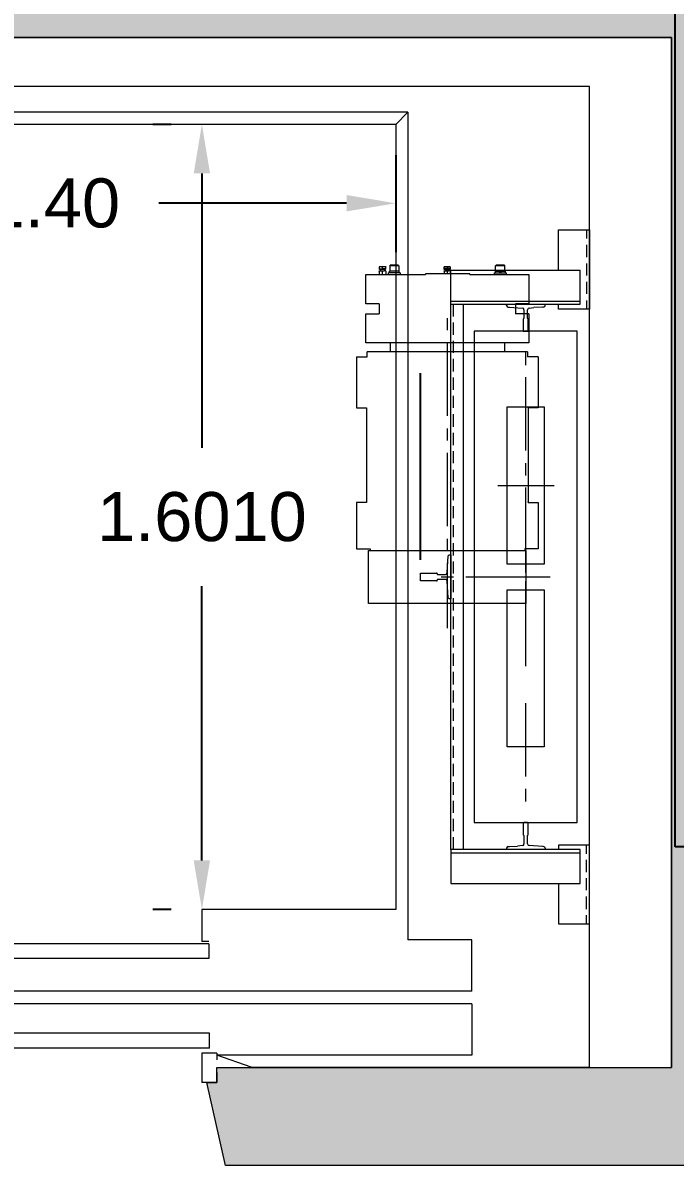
# Model space of a CAD drawing. Header units: metres. Extents: x -598 to 357, y -242 to 574.
# Drawn here: x -294.208 to -292.879, y 193.725 to 196.058 of the extents above; entities that cross this region are included whole.
import ezdxf

# ---------------------------------------------------------------- set-up
doc = ezdxf.new("R2010")
doc.units = ezdxf.units.M
doc.header["$PDMODE"] = 3
doc.layers.add('Muro Mamspoteria', color=5, linetype='Continuous', lineweight=9)
for name, color, linetype in [('xref_Nivel TIPICO$0$H-hatch mamposteria', 8, 'Continuous'), ('xref_Nivel TIPICO$0$X-XREF', 7, 'Continuous'), ('ZXREF_ELEVADORES$0$E-Elevador', 1, 'Continuous'), ('ZXREF_GRADAS_Nx$0$GRADAS', 1, 'Continuous')]:
    doc.layers.add(name, color=color, linetype=linetype)
doc.styles.add('ZXREF_ELEVADORES$0$Standard', font='arial.ttf')
doc.dimstyles.new('ZXREF_ELEVADORES$0$Standard', dxfattribs={"dimtxt": 0.1, "dimasz": 0.1, "dimexe": 0.1, "dimexo": 0.0625, "dimgap": 0.09, "dimtad": 0, "dimtih": 1, "dimtoh": 1, "dimdec": 4, "dimzin": 0, "dimdsep": 46, "dimtxsty": 'ZXREF_ELEVADORES$0$Standard', "dimcen": 0.09, "dimclrd": 1, "dimclre": 1, "dimclrt": 1, "dimadec": 0, "dimazin": 0, "dimtfac": 1, "dimtdec": 4, "dimtofl": 0, "dimtmove": 0, "dimatfit": 3, "dimfxl": 1, "dimtolj": 1, "dimtzin": 0, "dimarcsym": 0})

# ---------------------------------------------------------------- blocks, each defined once
blk = doc.blocks.new('ZXREF_GRADAS_Nx')
at = {"layer": 'ZXREF_GRADAS_Nx$0$GRADAS'}
for p, q in [((54.8825, 57.8037), (57.5823, 57.8037)), ((57.5823, 57.8037), (57.5823, 54.2137))]:
    blk.add_line(p, q, dxfattribs=at)
blk = doc.blocks.new('*D248')
at = {"layer": 'Defpoints', "color": 0, "transparency": 16777216}
for p in [(-182.3902, 289.0905), (-180.9949, 289.0905), (-182.3902, 288.9296)]:
    blk.add_point(p, dxfattribs=at)
at = {"layer": 'ZXREF_ELEVADORES$0$E-Elevador', "color": 1, "lineweight": -2, "transparency": 16777216}
for p, q in [((-182.3902, 289.028), (-182.3902, 288.8296)), ((-180.9949, 289.028), (-180.9949, 288.8296)), ((-182.2902, 288.9296), (-181.9075, 288.9296)), ((-181.0949, 288.9296), (-181.4775, 288.9296))]:
    blk.add_line(p, q, dxfattribs=at)
at = {"layer": 'ZXREF_ELEVADORES$0$E-Elevador', "color": 1, "transparency": 16777216}
for points in [[(-182.2902, 288.9463), (-182.2902, 288.913), (-182.3902, 288.9296)], [(-181.0949, 288.9463), (-181.0949, 288.913), (-180.9949, 288.9296)]]:
    blk.add_solid(points, dxfattribs=at)
at = {"layer": 'ZXREF_ELEVADORES$0$E-Elevador', "color": 1, "transparency": 16777216, "insert": (-181.6925, 288.9296), "char_height": 0.1, "attachment_point": 5, "style": 'ZXREF_ELEVADORES$0$Standard'}
blk.add_mtext('\\A1;1.40', dxfattribs=at)
blk = doc.blocks.new('*D249')
at = {"layer": 'Defpoints', "color": 0, "transparency": 16777216}
for p in [(-181.3899, 289.0905), (-181.3899, 289.0905), (-181.3899, 287.4895)]:
    blk.add_point(p, dxfattribs=at)
at = {"layer": 'ZXREF_ELEVADORES$0$E-Elevador', "color": 1, "lineweight": -2, "transparency": 16777216}
for p, q in [((-181.4524, 289.0905), (-181.4899, 289.0905)), ((-181.3899, 288.9905), (-181.3899, 288.4311)), ((-181.3899, 287.5895), (-181.3899, 288.149)), ((-181.4524, 287.4895), (-181.4899, 287.4895))]:
    blk.add_line(p, q, dxfattribs=at)
at = {"layer": 'ZXREF_ELEVADORES$0$E-Elevador', "color": 1, "transparency": 16777216}
for points in [[(-181.4066, 288.9905), (-181.3733, 288.9905), (-181.3899, 289.0905)], [(-181.4066, 287.5895), (-181.3733, 287.5895), (-181.3899, 287.4895)]]:
    blk.add_solid(points, dxfattribs=at)
at = {"layer": 'ZXREF_ELEVADORES$0$E-Elevador', "color": 1, "transparency": 16777216, "insert": (-181.3899, 288.29), "char_height": 0.1, "attachment_point": 5, "style": 'ZXREF_ELEVADORES$0$Standard'}
blk.add_mtext('\\A1;1.6010', dxfattribs=at)
blk = doc.blocks.new('ELEVADOR 01')
at = {"layer": 'ZXREF_ELEVADORES$0$E-Elevador', "color": 8, "linetype": 'Continuous', "lineweight": 20}
blk.add_lwpolyline([(-182.83574, 287.16745), (-182.83574, 289.26745), (-180.43314, 289.26745), (-180.43314, 287.16745)], dxfattribs=at)
at = {"layer": 'ZXREF_ELEVADORES$0$E-Elevador', "linetype": 'Continuous', "lineweight": 20}
for points in [[(-181.28975, 287.16785), (-180.60023, 287.16785), (-180.60023, 289.16785), (-182.60023, 289.16785)], [(-180.97026, 289.11511), (-182.42049, 289.11511)], [(-180.97026, 289.11511), (-180.99487, 289.0905), (-180.99487, 287.48954)], [(-180.97026, 289.11511), (-180.97026, 287.42757)], [(-180.99487, 289.0905), (-182.39588, 289.0905)], [(-180.66307, 288.79342), (-180.66307, 288.8756)], [(-180.60023, 288.8756), (-180.60023, 288.71344), (-180.66307, 288.71344)], [(-180.66307, 288.8756), (-180.60023, 288.8756), (-180.60023, 288.8756)], [(-180.88237, 288.72355), (-180.88237, 288.79342), (-180.61913, 288.79342)], [(-180.88237, 288.72355), (-180.61913, 288.72355), (-180.61913, 288.79342)], [(-180.76899, 288.72135), (-180.76899, 288.72355), (-180.69032, 288.72355)], [(-180.76899, 288.72135), (-180.76767, 288.71916), (-180.76547, 288.71784)], [(-180.76547, 288.71784), (-180.76327, 288.71784)], [(-180.76327, 288.71784), (-180.73734, 288.71564), (-180.73734, 288.71564)], [(-180.73383, 288.71212), (-180.73383, 288.71476), (-180.73734, 288.71564)], [(-180.73383, 288.71212), (-180.73383, 288.69542)], [(-180.72284, 288.71564), (-180.72504, 288.71476), (-180.72636, 288.71212)], [(-180.72636, 288.69542), (-180.72636, 288.71212)], [(-180.72284, 288.71564), (-180.71361, 288.71696)], [(-180.69472, 288.71784), (-180.6956, 288.71784), (-180.71361, 288.71696)], [(-180.69472, 288.71784), (-180.6912, 288.71916), (-180.69032, 288.72135)], [(-180.69032, 288.72135), (-180.69032, 288.72355), (-180.69032, 288.72355)], [(-180.66307, 288.71344), (-180.66307, 288.72355)], [(-180.73515, 288.69411), (-180.73383, 288.69411), (-180.73383, 288.69542)], [(-180.73515, 288.69411), (-180.73515, 288.66862), (-180.72504, 288.66862), (-180.72504, 288.69411)], [(-180.72636, 288.69542), (-180.72636, 288.69411), (-180.72504, 288.69411)], [(-180.91049, 288.17466), (-180.91049, 288.17334), (-180.90961, 288.17246), (-180.89379, 288.17246), (-180.8916, 288.17334), (-180.89028, 288.17686), (-180.88808, 288.2107)], [(-180.88588, 288.21289), (-180.8872, 288.21157), (-180.88808, 288.2107)], [(-180.88588, 288.21289), (-180.88237, 288.21289), (-180.88237, 288.1228), (-180.88588, 288.1228)], [(-180.91181, 288.15972), (-180.94433, 288.15972), (-180.94433, 288.17554), (-180.91181, 288.17554)], [(-180.91049, 288.17466), (-180.91049, 288.17554), (-180.91181, 288.17554)], [(-180.91181, 288.15972), (-180.91049, 288.15972), (-180.91049, 288.16104)], [(-180.88808, 288.125), (-180.89028, 288.15884), (-180.8916, 288.16235), (-180.91049, 288.16235), (-180.91049, 288.16104)], [(-180.88808, 288.125), (-180.8872, 288.12412), (-180.88588, 288.1228)], [(-180.72504, 287.64115), (-180.72504, 287.6662), (-180.72636, 287.66708), (-180.73383, 287.66708), (-180.73515, 287.6662), (-180.73515, 287.64115)], [(-180.73383, 287.64027), (-180.73383, 287.64115), (-180.73515, 287.64115)], [(-180.73383, 287.64027), (-180.73383, 287.62313)], [(-180.72504, 287.64115), (-180.72636, 287.64115), (-180.72636, 287.64027)], [(-180.72636, 287.62313), (-180.72636, 287.64027)], [(-180.88237, 287.61215), (-180.88237, 287.54227), (-180.61913, 287.54227)], [(-180.61913, 287.61215), (-180.88237, 287.61215), (-180.88237, 287.61215)], [(-180.76547, 287.61786), (-180.76767, 287.61654), (-180.76899, 287.61434)], [(-180.76899, 287.61434), (-180.76899, 287.61215), (-180.76899, 287.61215)], [(-180.69032, 287.61434), (-180.69032, 287.61215), (-180.76899, 287.61215)], [(-180.76547, 287.61786), (-180.76327, 287.61786), (-180.74657, 287.61874)], [(-180.73734, 287.62006), (-180.74657, 287.61874)], [(-180.73734, 287.62006), (-180.73383, 287.62093), (-180.73383, 287.62313)], [(-180.72636, 287.62313), (-180.72504, 287.62093), (-180.72284, 287.62006)], [(-180.6956, 287.61786), (-180.72284, 287.62006), (-180.72284, 287.62006)], [(-180.69472, 287.61786), (-180.6956, 287.61786)], [(-180.69032, 287.61434), (-180.6912, 287.61654), (-180.69472, 287.61786)], [(-180.66307, 287.62093), (-180.66307, 287.61215), (-180.66307, 287.61215)], [(-180.66307, 287.46009), (-180.60023, 287.46009), (-180.60023, 287.62093), (-180.66307, 287.62093)], [(-180.61913, 287.54227), (-180.61913, 287.61215)], [(-180.66307, 287.54227), (-180.66307, 287.46009)], [(-181.38995, 287.48954), (-181.38995, 287.42406)], [(-180.99487, 287.48954), (-181.38995, 287.48954)], [(-181.37545, 287.42406), (-181.38995, 287.42406)], [(-180.83974, 287.32298), (-180.83974, 287.42757), (-180.97026, 287.42757)], [(-181.37545, 287.41966), (-181.90983, 287.41966)], [(-181.37545, 287.41966), (-181.37545, 287.38934)], [(-181.37545, 287.38934), (-181.90983, 287.38934)], [(-180.83974, 287.32298), (-182.42049, 287.32298)], [(-180.83974, 287.29705), (-182.46312, 287.29705)], [(-180.83974, 287.29705), (-180.83974, 287.19246), (-181.35963, 287.19246)], [(-181.37413, 287.23728), (-181.905, 287.23728)], [(-181.37413, 287.20696), (-181.37413, 287.23728), (-181.37413, 287.23728)], [(-181.37413, 287.20696), (-181.905, 287.20696)], [(-181.35963, 287.19685), (-181.38995, 287.19685), (-181.38995, 287.19685)], [(-181.38995, 287.19685), (-181.38995, 287.13709)], [(-181.35963, 287.19685), (-181.35963, 287.18323)], [(-181.28975, 287.16785), (-181.35963, 287.19246)], [(-181.35963, 287.1573), (-181.35963, 287.13709), (-181.38995, 287.13709)]]:
    blk.add_lwpolyline(points, dxfattribs=at)
at = {"layer": 'ZXREF_ELEVADORES$0$E-Elevador', "linetype": 'Continuous', "lineweight": 5}
for points in [[(-180.60594, 288.8756), (-180.60594, 288.85759)], [(-180.60594, 288.84484), (-180.60594, 288.81935)], [(-181.01509, 288.80002), (-181.02871, 288.80002), (-181.02871, 288.80002)], [(-181.01509, 288.79562), (-181.01509, 288.80002), (-181.02212, 288.79914)], [(-181.01509, 288.80002), (-181.01509, 288.80133)], [(-181.0063, 288.79123), (-181.0063, 288.80353), (-181.0063, 288.80353)], [(-180.9896, 288.80353), (-181.0063, 288.80353)], [(-180.98828, 288.80221), (-181.0063, 288.80221)], [(-180.9896, 288.80353), (-180.98828, 288.80221)], [(-180.98828, 288.80221), (-180.98828, 288.79123)], [(-180.89599, 288.79562), (-180.89599, 288.80002), (-180.89599, 288.80002)], [(-180.8894, 288.79914), (-180.8894, 288.79562), (-180.89599, 288.79562)], [(-180.88369, 288.80002), (-180.88369, 288.79562), (-180.8894, 288.79562)], [(-180.7914, 288.79123), (-180.7914, 288.80221), (-180.79008, 288.80353)], [(-180.77338, 288.80221), (-180.7914, 288.80221)], [(-180.77338, 288.80353), (-180.79008, 288.80353)], [(-180.77338, 288.80353), (-180.77338, 288.80221)], [(-180.77338, 288.80221), (-180.77338, 288.79123)], [(-180.60594, 288.80661), (-180.60594, 288.782)], [(-181.05596, 288.72487), (-181.05596, 288.7842)], [(-181.05596, 288.7842), (-180.93422, 288.7842)], [(-181.02212, 288.79123), (-181.02519, 288.79211), (-181.02871, 288.79123), (-181.02871, 288.7842)], [(-181.02871, 288.79123), (-181.02871, 288.79211), (-181.02519, 288.79211)], [(-181.02783, 288.7943), (-181.02783, 288.79562)], [(-181.0164, 288.7943), (-181.02783, 288.7943)], [(-181.02651, 288.7943), (-181.02651, 288.79562)], [(-181.02519, 288.79211), (-181.02519, 288.7943)], [(-181.01772, 288.7943), (-181.02519, 288.7943)], [(-181.02519, 288.79211), (-181.0186, 288.79211)], [(-181.01509, 288.79562), (-181.02212, 288.79562), (-181.02212, 288.79562)], [(-181.01509, 288.79123), (-181.0186, 288.79211), (-181.02212, 288.79123)], [(-181.02212, 288.7842), (-181.02212, 288.79123), (-181.02212, 288.79123)], [(-181.01509, 288.79123), (-181.01509, 288.79211), (-181.0186, 288.79211)], [(-181.01772, 288.7943), (-181.01772, 288.79562)], [(-181.01772, 288.7943), (-181.01772, 288.79211)], [(-181.01509, 288.79562), (-181.0164, 288.7943)], [(-181.01509, 288.79123), (-181.01509, 288.7842)], [(-181.00981, 288.7842), (-181.00981, 288.78771)], [(-180.98608, 288.78771), (-181.00981, 288.78771)], [(-181.00761, 288.78771), (-181.00761, 288.79123)], [(-181.00761, 288.78991), (-181.00761, 288.79123), (-181.00761, 288.78771)], [(-180.98828, 288.79123), (-181.00761, 288.79123), (-181.00761, 288.79123)], [(-180.98828, 288.79123), (-180.98828, 288.78771)], [(-180.98608, 288.78771), (-180.98608, 288.7842)], [(-180.93422, 288.78551), (-180.93422, 288.7842)], [(-180.84413, 288.7842), (-180.84413, 288.78551), (-180.93422, 288.78551)], [(-180.89599, 288.7943), (-180.89599, 288.79562)], [(-180.88369, 288.7943), (-180.89599, 288.7943)], [(-180.8894, 288.79123), (-180.89248, 288.79211), (-180.89599, 288.79123), (-180.89599, 288.78551)], [(-180.89599, 288.79123), (-180.89599, 288.79211), (-180.89248, 288.79211)], [(-180.89379, 288.79211), (-180.89379, 288.7943)], [(-180.89379, 288.7943), (-180.88588, 288.7943), (-180.88588, 288.7943)], [(-180.89248, 288.79211), (-180.8872, 288.79211)], [(-180.88369, 288.79123), (-180.8872, 288.79211), (-180.8894, 288.79123)], [(-180.8894, 288.78551), (-180.8894, 288.79123), (-180.8894, 288.79123)], [(-180.88369, 288.79123), (-180.88369, 288.79211), (-180.8872, 288.79211)], [(-180.88588, 288.7943), (-180.88588, 288.79562)], [(-180.88588, 288.7943), (-180.88588, 288.79211)], [(-180.88369, 288.79562), (-180.88369, 288.7943)], [(-180.88369, 288.79123), (-180.88369, 288.78551)], [(-180.84413, 288.7842), (-180.72372, 288.7842)], [(-180.7936, 288.7842), (-180.7936, 288.78771)], [(-180.7936, 288.78771), (-180.76986, 288.78771), (-180.76986, 288.78771)], [(-180.7914, 288.78771), (-180.7914, 288.79123)], [(-180.7914, 288.79123), (-180.78261, 288.79123)], [(-180.78261, 288.79123), (-180.78261, 288.78991), (-180.78349, 288.78859), (-180.78349, 288.78771)], [(-180.77997, 288.79123), (-180.78261, 288.79123)], [(-180.78261, 288.78771), (-180.78129, 288.78859), (-180.77997, 288.78991), (-180.77997, 288.79123)], [(-180.77997, 288.79123), (-180.77206, 288.79123)], [(-180.77206, 288.79123), (-180.77206, 288.78771)], [(-180.76986, 288.78771), (-180.76986, 288.7842)], [(-180.72372, 288.7842), (-180.72372, 288.72487)], [(-180.60594, 288.76969), (-180.60594, 288.74508)], [(-180.88237, 288.73014), (-180.61913, 288.73014)], [(-180.60594, 288.73146), (-180.60594, 288.71344), (-180.60594, 288.71344)], [(-181.02871, 288.72487), (-181.05596, 288.72487)], [(-181.02871, 288.72487), (-181.02871, 288.70421)], [(-180.87797, 288.72355), (-180.87797, 288.69894)], [(-180.75097, 288.72487), (-180.75097, 288.70421)], [(-180.72372, 288.72487), (-180.75097, 288.72487)], [(-181.05596, 288.64489), (-181.05596, 288.70421)], [(-181.05596, 288.70421), (-181.02871, 288.70421)], [(-180.8894, 288.67081), (-180.8894, 288.69542)], [(-180.87797, 288.68663), (-180.87797, 288.66159)], [(-180.72372, 288.70421), (-180.75097, 288.70421)], [(-180.72372, 288.70421), (-180.72372, 288.64489)], [(-180.72372, 288.64489), (-181.05596, 288.64489)], [(-181.0063, 288.64489), (-181.0063, 288.62687)], [(-180.8894, 288.49635), (-180.8894, 288.64576)], [(-180.87797, 288.64928), (-180.87797, 288.62467)], [(-180.77338, 288.64489), (-180.77338, 288.62687)], [(-181.07485, 288.61676), (-181.07485, 288.51217), (-181.05464, 288.51217)], [(-181.07485, 288.61676), (-181.05332, 288.61676)], [(-181.05332, 288.61676), (-181.05332, 288.62687)], [(-180.72636, 288.62687), (-181.05332, 288.62687)], [(-180.87797, 288.61237), (-180.87797, 288.58644)], [(-180.72943, 288.59962), (-180.72943, 288.62555)], [(-180.72636, 288.62687), (-180.72636, 288.61676)], [(-180.70482, 288.61676), (-180.72636, 288.61676), (-180.72636, 288.61676)], [(-180.70482, 288.61676), (-180.70482, 288.51217), (-180.72504, 288.51217)], [(-180.87797, 288.57413), (-180.87797, 288.54908)], [(-180.72943, 288.42559), (-180.72943, 288.57501)], [(-180.87797, 288.53678), (-180.87797, 288.51217)], [(-181.05464, 288.51217), (-181.05464, 288.50645)], [(-181.05464, 288.51217), (-181.05464, 288.31968)], [(-180.87797, 288.49986), (-180.87797, 288.47393)], [(-180.72504, 288.51217), (-180.72504, 288.51305)], [(-180.72504, 288.51217), (-180.72504, 288.50645)], [(-180.72504, 288.51217), (-180.72504, 288.31968)], [(-180.8894, 288.44581), (-180.8894, 288.47042)], [(-180.87797, 288.46163), (-180.87797, 288.43658)], [(-180.8894, 288.27134), (-180.8894, 288.42076)], [(-180.87797, 288.42427), (-180.87797, 288.39966)], [(-180.87797, 288.38604), (-180.87797, 288.36143)], [(-180.72943, 288.37462), (-180.72943, 288.39966)], [(-180.87797, 288.34913), (-180.87797, 288.32408)], [(-180.6723, 288.35352), (-180.787, 288.35352)], [(-180.72943, 288.17686), (-180.72943, 288.35001)], [(-181.05464, 288.31968), (-181.07485, 288.31968), (-181.07485, 288.2252), (-181.04673, 288.2252)], [(-181.05464, 288.3254), (-181.05464, 288.321)], [(-180.87797, 288.31177), (-180.87797, 288.28716)], [(-180.72504, 288.31968), (-180.70482, 288.31968), (-180.70482, 288.2252), (-180.73163, 288.2252)], [(-180.72504, 288.3254), (-180.72504, 288.321)], [(-180.72504, 288.31968), (-180.72504, 288.321)], [(-180.87797, 288.27354), (-180.87797, 288.24893)], [(-180.8894, 288.2208), (-180.8894, 288.24541)], [(-181.04673, 288.2252), (-181.04673, 288.22168)], [(-180.87797, 288.23662), (-180.87797, 288.21157)], [(-180.73163, 288.2252), (-180.73163, 288.22168)], [(-180.8894, 288.06304), (-180.8894, 288.19575)], [(-180.87797, 288.19927), (-180.87797, 288.17466)], [(-180.90258, 288.16763), (-180.87709, 288.16763)], [(-180.87797, 288.16104), (-180.87797, 288.13643)], [(-180.85204, 288.16763), (-180.68021, 288.16763), (-180.68021, 288.16763)], [(-180.72943, 287.98569), (-180.72943, 288.15884), (-180.72943, 288.15884)], [(-180.87797, 288.12412), (-180.87797, 288.09907)], [(-180.87797, 288.08677), (-180.87797, 288.06084)], [(-180.87797, 288.04853), (-180.87797, 288.02392)], [(-180.87797, 288.01162), (-180.87797, 287.98657)], [(-180.87797, 287.97426), (-180.87797, 287.94834)], [(-180.87797, 287.93603), (-180.87797, 287.91142)], [(-180.87797, 287.89912), (-180.87797, 287.87407)], [(-180.72943, 287.76068), (-180.72943, 287.9101)], [(-180.87797, 287.86176), (-180.87797, 287.83583)], [(-180.87797, 287.82353), (-180.87797, 287.79892)], [(-180.87797, 287.78661), (-180.87797, 287.76156)], [(-180.87797, 287.74926), (-180.87797, 287.72333)], [(-180.72943, 287.70971), (-180.72943, 287.73563)], [(-180.87797, 287.71102), (-180.87797, 287.68641)], [(-180.87797, 287.67411), (-180.87797, 287.64906)], [(-180.87797, 287.63676), (-180.87797, 287.61215), (-180.87797, 287.61215)], [(-180.60594, 287.60292), (-180.60594, 287.62093), (-180.60594, 287.62093)], [(-180.88237, 287.60511), (-180.61913, 287.60511)], [(-180.60594, 287.566), (-180.60594, 287.59061)], [(-180.60594, 287.52865), (-180.60594, 287.5537)], [(-180.60594, 287.49041), (-180.60594, 287.51634)], [(-180.60594, 287.46009), (-180.60594, 287.47811)]]:
    blk.add_lwpolyline(points, dxfattribs=at)
for points in [[(-181.02871, 288.80002), (-181.02871, 288.79562), (-181.02212, 288.79562), (-181.02212, 288.79914)], [(-180.88369, 288.80002), (-180.89599, 288.80002), (-180.8894, 288.79914)], [(-180.72943, 288.11357), (-181.05024, 288.11357), (-181.05024, 288.22168), (-180.72943, 288.22168)]]:
    blk.add_lwpolyline(points, close=True, dxfattribs=at)
at = {"layer": 'ZXREF_ELEVADORES$0$E-Elevador', "linetype": 'Continuous', "lineweight": 20}
for points in [[(-180.88237, 288.72355), (-180.85776, 288.72355), (-180.85776, 287.61215), (-180.88237, 287.61215)], [(-180.62484, 288.66862), (-180.83534, 288.66862), (-180.83534, 287.66708), (-180.62484, 287.66708)], [(-180.76767, 288.19356), (-180.76767, 288.51436), (-180.69252, 288.51436), (-180.69252, 288.19356)], [(-180.76767, 287.82133), (-180.76767, 288.1417), (-180.69252, 288.1417), (-180.69252, 287.82133)]]:
    blk.add_lwpolyline(points, close=True, dxfattribs=at)
at = {"layer": 'ZXREF_ELEVADORES$0$E-Elevador', "linetype": 'Continuous', "lineweight": -2}
blk.add_lwpolyline([(-180.94433, 288.20278), (-180.94433, 288.58292)], dxfattribs=at)
at = {"layer": 'ZXREF_ELEVADORES$0$E-Elevador'}
dim = blk.add_linear_dim(base=(-182.39017, 288.92964), p1=(-180.99487, 289.0905), p2=(-182.39017, 289.0905), angle=180, text='1.40', dimstyle='ZXREF_ELEVADORES$0$Standard', dxfattribs=at)
dim.commit()
dim.dimension.update_dxf_attribs({"geometry": '*D248', "text_midpoint": (-181.69252, 288.92964)})
dim = blk.add_linear_dim(base=(-181.38995, 289.0905), p1=(-181.38995, 287.48954), p2=(-181.38995, 289.0905), angle=90, dimstyle='ZXREF_ELEVADORES$0$Standard', dxfattribs=at)
dim.commit()
dim.dimension.update_dxf_attribs({"geometry": '*D249', "text_midpoint": (-181.38995, 288.29002)})

msp = doc.modelspace()

# ---------------------------------------------------------------- hatches: boundary and pattern name
at = {"layer": 'xref_Nivel TIPICO$0$H-hatch mamposteria', "transparency": 33554585}
h = msp.add_hatch(color=256, dxfattribs=at)
h.dxf.hatch_style = 1
h.paths.add_polyline_path([(-293.8502, 199.3671), (-297.5487, 199.3671), (-297.5487, 199.5071), (-293.8502, 199.5071)], flags=17)
h.paths.add_polyline_path([(-296.8109, 207.9951), (-296.8109, 207.8551), (-299.1387, 207.8551), (-299.1387, 207.9951)])
h.paths.add_polyline_path([(-289.7711, 199.5071), (-289.7711, 199.3671), (-292.6502, 199.3671), (-292.6502, 199.5071)])
h.paths.add_polyline_path([(-294.0603, 191.8764), (-293.7821, 191.8773), (-293.7788, 191.6773), (-294.0782, 191.6764), (-294.0782, 191.7068), (-294.0984, 191.7068)], flags=16)
h.paths.add_polyline_path([(-292.6864, 190.9773), (-292.8864, 190.9773)], flags=16)
edge = h.paths.add_edge_path()
edge.add_line((-293.7788, 191.8773), (-293.7788, 191.6773))
edge.add_line((-292.6788, 190.9773), (-292.6788, 189.2277))
edge.add_line((-292.6788, 189.2277), (-295.6387, 189.2277))
edge.add_line((-295.6387, 189.2277), (-295.6387, 191.8764))
edge.add_line((-295.6387, 191.8764), (-295.1571, 191.8764))
edge.add_line((-295.489, 196.0877), (-295.4898, 196.0877))
edge.add_line((-295.139, 191.6764), (-295.139, 191.7068))
edge.add_line((-295.139, 191.7068), (-295.121, 191.7068))
edge.add_line((-295.121, 191.7068), (-295.1571, 191.8764))
edge.add_line((-295.4387, 191.6773), (-295.139, 191.6773))
edge.add_line((-292.8864, 190.9773), (-292.8864, 189.4277))
edge.add_line((-292.8864, 189.4277), (-295.4387, 189.4277))
edge.add_line((-295.4387, 189.4277), (-295.4387, 191.6773))
edge.add_line((-300.6387, 204.4382), (-307.1387, 204.4382))
edge.add_line((-300.6387, 207.7882), (-300.6387, 204.4382))
edge.add_line((-300.7787, 207.7882), (-300.6387, 207.7882))
edge.add_line((-300.7787, 207.7882), (-300.7787, 204.5782))
edge.add_line((-300.7787, 204.5782), (-307.1387, 204.5782))
h.paths.add_polyline_path([(-295.4898, 197.1277), (-295.3498, 197.1277), (-295.3498, 197.8278), (-292.8788, 197.8278), (-292.8788, 196.2277), (-295.4898, 196.2277), (-295.4889, 193.7277), (-294.8918, 193.7277), (-294.8557, 193.8973), (-294.8737, 193.8973), (-294.8737, 193.9277), (-295.289, 193.9277), (-295.289, 196.0277), (-292.8864, 196.0277), (-292.8864, 193.9277), (-293.8128, 193.9277), (-293.8128, 193.8973), (-293.8331, 193.8973), (-293.795, 193.7277), (-292.8188, 193.7277), (-292.8188, 192.6773), (-292.6788, 192.6773), (-292.6788, 194.3778), (-289.7842, 194.3778), (-289.7837, 194.5778), (-292.6788, 194.5778), (-292.6788, 196.2277), (-292.6788, 197.9678), (-292.8188, 197.9678), (-295.4898, 197.9678), (-295.4898, 197.8278)])

# ---------------------------------------------------------------- linework, layer by layer
at = {"layer": 'Muro Mamspoteria', "lineweight": 0}
for p, q in [((-292.8864, 196.0277), (-295.289, 196.0277)), ((-292.8864, 193.9277), (-292.8864, 196.0277)), ((-293.8128, 193.9277), (-292.8864, 193.9277)), ((-293.8128, 193.8973), (-293.8128, 193.9277)), ((-293.795, 193.7277), (-293.8331, 193.8973)), ((-293.8331, 193.8973), (-293.8128, 193.8973)), ((-292.8188, 193.7277), (-293.795, 193.7277))]:
    msp.add_line(p, q, dxfattribs=at)

# ---------------------------------------------------------------- block references
msp.add_blockref('ELEVADOR 01', (-112.4532, -93.2397))
at = {"layer": 'xref_Nivel TIPICO$0$X-XREF', "rotation": 180}
msp.add_blockref('ZXREF_GRADAS_Nx', (-235.2965, 252.1815), dxfattribs=at)

doc.saveas('drawing.dxf')
